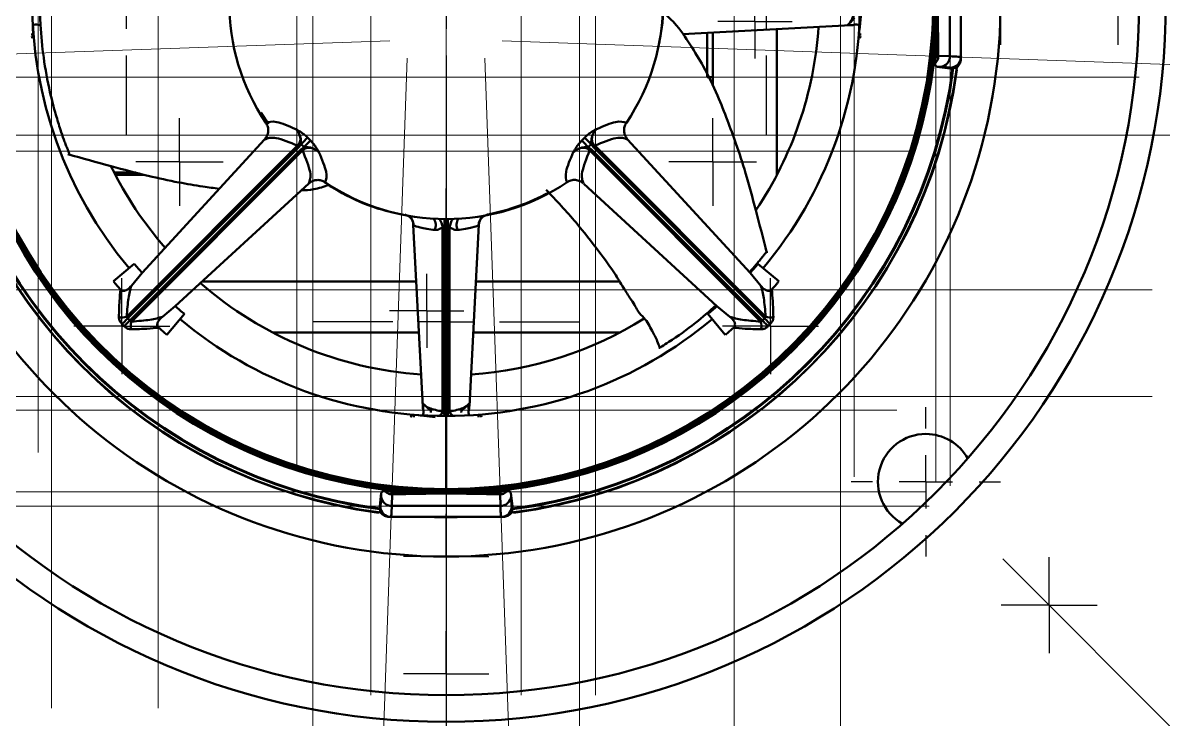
# Model space of a CAD drawing. Header units: millimetres. Extents: x 0 to 420, y 0 to 297.
# Drawn here: x 349.04 to 362.41, y 201.59 to 209.76 of the extents above; entities that cross this region are included whole.
import ezdxf

# ---------------------------------------------------------------- set-up
doc = ezdxf.new("R2010")
doc.units = ezdxf.units.MM
doc.linetypes.add('CENTERX2', pattern=[20.32, 12.7, -2.54, 2.54, -2.54])
doc.layers.add('9中心线层', color=1, linetype='Continuous')

# ---------------------------------------------------------------- blocks, each defined once
blk = doc.blocks.new('SW_CENTERMARKSYMBOL_129')
at = {"layer": '9中心线层', "color": 0}
for p, q in [((0, 0), (0, -0.3125)), ((0, -0.625), (0, -15.3125))]:
    blk.add_line(p, q, dxfattribs=at)
blk = doc.blocks.new('SW_CENTERMARKSYMBOL_134')
at = {"layer": '9中心线层', "color": 0}
for p, q in [((0, 0.3125), (0, 0.5625)), ((0, 0), (0, 0.3125)), ((-0.3125, 0), (-0.5625, 0)), ((0, 0), (-0.3125, 0)), ((0, 0), (0, -0.3125)), ((0, 0), (0.3125, 0)), ((0.3125, 0), (0.5625, 0)), ((0, -0.3125), (0, -0.5625))]:
    blk.add_line(p, q, dxfattribs=at)
blk = doc.blocks.new('SW_CENTERMARKSYMBOL_135')
at = {"layer": '9中心线层', "color": 0}
for p, q in [((0, 0.3125), (0, 0.5625)), ((0, 0), (0, 0.3125)), ((-0.3125, 0), (-0.5625, 0)), ((0, 0), (-0.3125, 0)), ((0, 0), (0, -0.3125)), ((0, 0), (0.3125, 0)), ((0.3125, 0), (0.5625, 0)), ((0, -0.3125), (0, -0.5625))]:
    blk.add_line(p, q, dxfattribs=at)
blk = doc.blocks.new('SW_CENTERMARKSYMBOL_139')
at = {"layer": '9中心线层', "color": 0}
for p, q in [((0, 0.3125), (0, 0.5625)), ((0, 0), (0, 0.3125)), ((-0.3125, 0), (-0.5625, 0)), ((0, 0), (-0.3125, 0)), ((0, 0), (0, -0.3125)), ((0, 0), (0.3125, 0)), ((0.3125, 0), (0.5625, 0)), ((0, -0.3125), (0, -0.5625))]:
    blk.add_line(p, q, dxfattribs=at)
blk = doc.blocks.new('SW_CENTERMARKSYMBOL_140')
at = {"layer": '9中心线层', "color": 0}
for p, q in [((0, 0.625), (0, 0.875)), ((0, 0), (0, 0.3125)), ((-0.625, 0), (-0.875, 0)), ((0, 0), (-0.3125, 0)), ((0, 0), (0, -0.3125)), ((0, 0), (0.3125, 0)), ((0.625, 0), (0.875, 0)), ((0, -0.625), (0, -0.875))]:
    blk.add_line(p, q, dxfattribs=at)
blk = doc.blocks.new('SW_CENTERMARKSYMBOL_143')
at = {"layer": '9中心线层', "color": 0}
for p, q in [((0, 0.625), (0, 1.5625)), ((0, 0), (0, 0.3125)), ((-0.625, 0), (-1.5625, 0)), ((0, 0), (-0.3125, 0)), ((0, 0), (0, -0.3125)), ((0, 0), (0.3125, 0)), ((0.625, 0), (1.5625, 0)), ((0, -0.625), (0, -1.5625))]:
    blk.add_line(p, q, dxfattribs=at)
blk = doc.blocks.new('SW_CENTERMARKSYMBOL_144')
at = {"layer": '9中心线层', "color": 0}
for p, q in [((0, 0.312), (0, 0.435)), ((0, 0), (0, 0.312)), ((-0.312, 0), (-0.435, 0)), ((0, 0), (-0.312, 0)), ((0, 0), (0, -0.312)), ((0, 0), (0.312, 0)), ((0.312, 0), (0.435, 0)), ((0, -0.312), (0, -0.435))]:
    blk.add_line(p, q, dxfattribs=at)
blk = doc.blocks.new('SW_CENTERMARKSYMBOL_145')
at = {"layer": '9中心线层', "color": 0}
for p, q in [((0, 0.3125), (0, 0.5)), ((0, 0), (0, 0.3125)), ((-0.3125, 0), (-0.5, 0)), ((0, 0), (-0.3125, 0)), ((0, 0), (0, -0.3125)), ((0, 0), (0.3125, 0)), ((0.3125, 0), (0.5, 0)), ((0, -0.3125), (0, -0.5))]:
    blk.add_line(p, q, dxfattribs=at)
blk = doc.blocks.new('SW_CENTERMARKSYMBOL_146')
at = {"layer": '9中心线层', "color": 0}
for p, q in [((0, 0.3125), (0, 0.5)), ((0, 0), (0, 0.3125)), ((-0.3125, 0), (-0.5, 0)), ((0, 0), (-0.3125, 0)), ((0, 0), (0, -0.3125)), ((0, 0), (0.3125, 0)), ((0.3125, 0), (0.5, 0)), ((0, -0.3125), (0, -0.5))]:
    blk.add_line(p, q, dxfattribs=at)
blk = doc.blocks.new('SW_CENTERMARKSYMBOL_147')
at = {"layer": '9中心线层', "color": 0}
for p, q in [((0, 0.3125), (0, 0.5625)), ((0, 0), (0, 0.3125)), ((-0.3125, 0), (-0.5625, 0)), ((0, 0), (-0.3125, 0)), ((0, 0), (0, -0.3125)), ((0, 0), (0.3125, 0)), ((0.3125, 0), (0.5625, 0)), ((0, -0.3125), (0, -0.5625))]:
    blk.add_line(p, q, dxfattribs=at)
blk = doc.blocks.new('SW_CENTERMARKSYMBOL_155')
at = {"layer": '9中心线层', "color": 0}
for p, q in [((0, 0.625), (0, 1.5625)), ((0, 0), (0, 0.3125)), ((-0.625, 0), (-1.5625, 0)), ((0, 0), (-0.3125, 0)), ((0, 0), (0, -0.3125)), ((0, 0), (0.3125, 0)), ((0.625, 0), (1.5625, 0)), ((0, -0.625), (0, -1.5625))]:
    blk.add_line(p, q, dxfattribs=at)
blk = doc.blocks.new('SW_CENTERMARKSYMBOL_156')
at = {"layer": '9中心线层', "color": 0}
for p, q in [((0, 0.312), (0, 0.435)), ((0, 0), (0, 0.312)), ((-0.313, 0), (-0.435, 0)), ((0, 0), (-0.313, 0)), ((0, 0), (0, -0.313)), ((0, 0), (0.312, 0)), ((0.312, 0), (0.435, 0)), ((0, -0.313), (0, -0.435))]:
    blk.add_line(p, q, dxfattribs=at)
blk = doc.blocks.new('SW_CENTERMARKSYMBOL_157')
at = {"layer": '9中心线层', "color": 0}
for p, q in [((0, 0.3125), (0, 0.5)), ((0, 0), (0, 0.3125)), ((-0.3125, 0), (-0.5, 0)), ((0, 0), (-0.3125, 0)), ((0, 0), (0, -0.3125)), ((0, 0), (0.3125, 0)), ((0.3125, 0), (0.5, 0)), ((0, -0.3125), (0, -0.5))]:
    blk.add_line(p, q, dxfattribs=at)
blk = doc.blocks.new('SW_CENTERMARKSYMBOL_158')
at = {"layer": '9中心线层', "color": 0}
for p, q in [((0, 0.3125), (0, 0.5)), ((0, 0), (0, 0.3125)), ((-0.3125, 0), (-0.5, 0)), ((0, 0), (-0.3125, 0)), ((0, 0), (0, -0.3125)), ((0, 0), (0.3125, 0)), ((0.3125, 0), (0.5, 0)), ((0, -0.3125), (0, -0.5))]:
    blk.add_line(p, q, dxfattribs=at)
blk = doc.blocks.new('SW_CENTERMARKSYMBOL_159')
at = {"layer": '9中心线层', "color": 0}
for p, q in [((0, 0.625), (0, 1.5625)), ((0, 0), (0, 0.3125)), ((-0.625, 0), (-1.5625, 0)), ((0, 0), (-0.3125, 0)), ((0, 0), (0, -0.3125)), ((0, 0), (0.3125, 0)), ((0.625, 0), (1.5625, 0)), ((0, -0.625), (0, -1.5625))]:
    blk.add_line(p, q, dxfattribs=at)
blk = doc.blocks.new('SW_CENTERMARKSYMBOL_168')
at = {"layer": '9中心线层', "color": 0}
for p, q in [((0, 0.3125), (0, 0.5125)), ((0, 0), (0, 0.3125)), ((-0.3125, 0), (-0.5125, 0)), ((0, 0), (-0.3125, 0)), ((0, 0), (0, -0.3125)), ((0, 0), (0.3125, 0)), ((0.3125, 0), (0.5125, 0)), ((0, -0.3125), (0, -0.5125))]:
    blk.add_line(p, q, dxfattribs=at)
blk = doc.blocks.new('SW_CENTERMARKSYMBOL_181')
at = {"layer": '9中心线层', "color": 0}
for p, q in [((0, 0.3125), (0, 0.5125)), ((0, 0), (0, 0.3125)), ((-0.3125, 0), (-0.5125, 0)), ((0, 0), (-0.3125, 0)), ((0, 0), (0, -0.3125)), ((0, 0), (0.3125, 0)), ((0.3125, 0), (0.5125, 0)), ((0, -0.3125), (0, -0.5125))]:
    blk.add_line(p, q, dxfattribs=at)

msp = doc.modelspace()

# ---------------------------------------------------------------- linework, layer by layer
at = {"color": 7, "linetype": 'Continuous', "lineweight": 50}
for p, q in [((359.905, 210.636), (359.905, 209.364)), ((360.034, 209.355), (360.034, 210.645)), ((359.77, 209.528), (359.762, 210)), ((358.866, 209.873), (358.844, 209.671)), ((349.159, 209.622), (349.135, 209.62)), ((349.155, 209.686), (349.156, 209.671)), ((349.16, 209.622), (349.159, 209.622)), ((356.77, 209.624), (358.744, 209.728)), ((357.062, 209.119), (357.062, 209.639)), ((357.125, 209.642), (357.125, 209.119)), ((357.875, 209.682), (357.875, 207.969)), ((358.7, 209.727), (358.707, 209.73)), ((358.755, 209.729), (358.7, 209.727)), ((358.728, 209.73), (358.707, 209.73)), ((358.732, 209.729), (358.707, 209.73)), ((358.841, 209.622), (358.84, 209.622)), ((358.865, 209.62), (358.841, 209.622)), ((358.844, 209.671), (358.845, 209.686)), ((359.742, 209.528), (359.72, 209.311)), ((359.742, 209.528), (359.742, 209.368)), ((359.742, 209.528), (359.77, 209.528)), ((359.77, 209.368), (359.77, 209.528)), ((359.77, 209.368), (359.742, 209.368)), ((359.905, 209.364), (359.77, 209.368)), ((360.034, 209.331), (360.034, 209.355)), ((359.752, 209.24), (359.719, 209.27)), ((359.909, 209.222), (359.752, 209.24)), ((359.793, 209.239), (359.752, 209.24)), ((359.909, 209.23), (359.909, 209.222)), ((359.909, 209.222), (359.938, 209.222)), ((359.946, 209.223), (359.938, 209.222)), ((359.986, 209.233), (359.946, 209.223)), ((359.986, 209.233), (359.989, 209.235)), ((357.125, 209.119), (357.062, 209.119)), ((357.125, 209.119), (357.125, 209.017)), ((351.828, 208.704), (351.916, 208.57)), ((351.888, 208.583), (351.888, 208.583)), ((356.112, 208.583), (356.112, 208.583)), ((351.905, 208.442), (351.898, 208.428)), ((356.096, 208.44), (356.095, 208.442)), ((350.255, 206.314), (352.258, 208.317)), ((350.268, 206.293), (352.274, 208.3)), ((351.87, 208.387), (350.435, 206.825)), ((351.873, 208.389), (351.88, 208.386)), ((352.274, 208.3), (352.299, 208.334)), ((352.334, 208.299), (352.299, 208.334)), ((352.3, 208.274), (352.334, 208.299)), ((352.377, 208.41), (352.41, 208.377)), ((355.59, 208.377), (355.623, 208.41)), ((355.701, 208.334), (355.666, 208.299)), ((355.7, 208.274), (355.666, 208.299)), ((355.726, 208.3), (355.701, 208.334)), ((355.726, 208.3), (357.732, 206.293)), ((355.742, 208.317), (357.745, 206.314)), ((357.564, 206.825), (356.127, 208.39)), ((352.3, 208.274), (350.293, 206.268)), ((352.317, 208.258), (350.314, 206.255)), ((357.686, 206.255), (355.683, 208.258)), ((357.707, 206.268), (355.7, 208.274)), ((350.364, 208), (350.109, 208)), ((350.46, 207.975), (350.122, 207.975)), ((350.125, 207.975), (350.125, 208)), ((352.44, 207.904), (352.442, 207.905)), ((352.583, 207.888), (352.583, 207.888)), ((355.417, 207.888), (355.417, 207.888)), ((355.558, 207.905), (355.572, 207.898)), ((350.825, 206.436), (352.39, 207.873)), ((355.613, 207.87), (357.175, 206.435)), ((353.615, 207.393), (353.62, 207.383)), ((353.615, 207.39), (353.728, 205.256)), ((353.959, 207.36), (353.959, 205.199)), ((353.98, 205.175), (353.979, 207.372)), ((354.021, 207.372), (353.979, 207.372)), ((354.021, 207.372), (354.02, 205.175)), ((354.041, 207.36), (354.041, 205.199)), ((354.273, 205.263), (354.385, 207.393)), ((354.385, 207.393), (354.38, 207.383)), ((350.344, 206.932), (350.099, 206.727)), ((350.436, 206.825), (350.31, 206.674)), ((357.69, 206.674), (357.564, 206.825)), ((357.656, 206.932), (357.901, 206.727)), ((351.14, 206.725), (353.65, 206.725)), ((354.35, 206.725), (356.034, 206.725)), ((350.674, 206.31), (350.825, 206.436)), ((357.175, 206.436), (357.326, 206.31)), ((350.268, 206.293), (350.293, 206.268)), ((350.932, 206.344), (350.727, 206.099)), ((357.068, 206.344), (357.273, 206.099)), ((357.707, 206.268), (357.732, 206.293)), ((353.682, 206.125), (351.969, 206.125)), ((356.031, 206.125), (354.318, 206.125)), ((353.727, 205.3), (353.729, 205.245)), ((353.73, 205.293), (353.727, 205.3)), ((353.729, 205.268), (353.73, 205.293)), ((353.73, 205.272), (353.73, 205.293)), ((354.268, 205.29), (354.264, 205.231)), ((354.268, 205.29), (354.27, 205.293)), ((354.27, 205.293), (354.268, 205.29)), ((354.27, 205.293), (354.273, 205.3)), ((354.27, 205.293), (354.271, 205.231)), ((354.27, 205.293), (354.271, 205.245)), ((354.273, 205.3), (354.271, 205.245)), ((353.62, 205.135), (353.622, 205.159)), ((353.873, 205.134), (353.671, 205.156)), ((353.98, 205.175), (354, 205.175)), ((354, 205.175), (354.02, 205.175)), ((354, 205.175), (354, 205.148)), ((354.378, 205.159), (354.38, 205.135)), ((353.24, 204.248), (353.27, 204.281)), ((353.528, 204.258), (353.311, 204.28)), ((354.689, 204.28), (354.472, 204.258)), ((354.73, 204.281), (354.76, 204.248)), ((353.24, 204.248), (353.222, 204.09)), ((353.24, 204.248), (353.239, 204.207)), ((353.364, 204.095), (353.368, 204.23)), ((353.528, 204.258), (353.368, 204.258)), ((353.368, 204.23), (353.368, 204.258)), ((353.368, 204.23), (353.528, 204.23)), ((353.528, 204.258), (353.528, 204.23)), ((353.528, 204.23), (354, 204.238)), ((354, 204.238), (354.472, 204.23)), ((354.632, 204.258), (354.472, 204.258)), ((354.472, 204.23), (354.472, 204.258)), ((354.472, 204.23), (354.632, 204.23)), ((354.632, 204.23), (354.632, 204.258)), ((354.632, 204.23), (354.636, 204.095)), ((354.778, 204.09), (354.76, 204.248)), ((354.761, 204.207), (354.76, 204.248)), ((353.222, 204.062), (353.222, 204.09)), ((353.23, 204.09), (353.222, 204.09)), ((353.222, 204.062), (353.223, 204.054)), ((353.233, 204.014), (353.223, 204.054)), ((353.233, 204.014), (353.235, 204.011)), ((354.636, 204.095), (353.364, 204.095)), ((354.765, 204.011), (354.767, 204.014)), ((354.777, 204.054), (354.767, 204.014)), ((354.778, 204.09), (354.77, 204.09)), ((354.777, 204.054), (354.778, 204.062)), ((354.778, 204.09), (354.778, 204.062)), ((353.331, 203.966), (353.355, 203.966)), ((353.355, 203.966), (354.645, 203.966)), ((354.645, 203.966), (354.669, 203.966))]:
    msp.add_line(p, q, dxfattribs=at)
at = {"color": 7, "linetype": 'Continuous', "lineweight": 50, "flags": 128}
for points in [[(353.612, 207.417), (353.613, 207.413), (353.615, 207.393)], [(354.388, 207.417), (354.387, 207.413), (354.385, 207.393)], [(350.268, 206.293), (350.259, 206.284), (350.25, 206.275), (350.241, 206.266), (350.232, 206.257), (350.224, 206.249), (350.216, 206.241), (350.208, 206.233), (350.201, 206.226)], [(357.732, 206.293), (357.741, 206.284), (357.75, 206.275), (357.759, 206.266), (357.768, 206.257), (357.776, 206.249), (357.784, 206.241), (357.792, 206.233), (357.799, 206.226)], [(350.293, 206.268), (350.284, 206.259), (350.275, 206.25), (350.266, 206.241), (350.257, 206.232), (350.249, 206.224), (350.241, 206.216), (350.233, 206.208), (350.226, 206.201)], [(357.707, 206.268), (357.716, 206.259), (357.725, 206.25), (357.734, 206.241), (357.743, 206.232), (357.751, 206.224), (357.759, 206.216), (357.767, 206.208), (357.774, 206.201)]]:
    msp.add_lwpolyline(points, dxfattribs=at)
at = {"color": 7, "linetype": 'Continuous', "lineweight": 50}
for radius in [15, 8.437, 8.125]:
    msp.add_circle((354, 210), radius, dxfattribs=at)
for centre, radius, start, end in [((354, 210), 6.5, 109.5572, 70.4428), ((354, 210), 5.71, 97.6376, 270), ((354, 210), 5.71, 270, 82.3624), ((354, 210), 5.731, 102.9957, 77.0043), ((354, 210), 5.752, 110.5429, 69.4571), ((354, 210), 4.852, 140, 219.9972), ((354, 210), 2.544, 146.1436, 213.8564), ((354, 210), 2.544, 326.1436, 33.8564), ((354, 210), 4.852, 320, 0), ((354, 210), 5.762, 355.2972, 0), ((349.122, 209.619), 0.0375, 290.8257, 4.4753), ((354, 210), 4.855, 183.8827, 184.458), ((354, 210), 4.855, 183.8827, 184.4609), ((354, 210), 4.375, 326.1661, 356.1339), ((354, 210), 4.855, 355.5391, 356.1173), ((358.878, 209.619), 0.0375, 175.5284, 249.1408), ((354, 210), 4.855, 356.0276, 356.1173), ((359.785, 209.359), 0.12, 273.8201, 2.4413), ((359.909, 209.355), 0.125, 269.9956, 359.9956), ((354, 210), 6.034, 187.3006, 262.6994), ((354, 210), 5.996, 187.4446, 262.5554), ((354, 210), 5.988, 187.4625, 262.5375), ((354, 210), 5.762, 186.8669, 263.1331), ((354, 210), 5.762, 276.8669, 353.1331), ((354, 210), 6.034, 277.3006, 352.6994), ((354, 210), 5.996, 277.4446, 352.5554), ((354, 210), 5.988, 277.4625, 352.5375), ((354, 210), 6.038, 187.5575, 262.4381), ((354, 210), 6.038, 277.5576, 352.4339), ((352.539, 208.567), 0.376, 221.7365, 225.2398), ((413.258, 146.092), 87.121, 134.33183, 134.40338), ((290.092, 269.258), 87.121, 315.59662, 315.66817), ((417.908, 269.258), 87.121, 224.33183, 224.40338), ((294.742, 146.092), 87.121, 45.59662, 45.66817), ((355.461, 208.567), 0.376, 314.7602, 318.2635), ((352.567, 208.539), 0.376, 224.7602, 228.2635), ((355.433, 208.539), 0.376, 311.7365, 315.2398), ((354, 210), 4.375, 206.2093, 221.1597), ((354, 210), 2.544, 236.1436, 303.8564), ((354, 210), 2.55, 238.7974, 249.2664), ((354, 210), 2.537, 280.9301, 298.2588), ((354, 210), 2.539, 280.9963, 298.2299), ((353.494, 207.386), 0.125, 358.7803, 60.8766), ((354.506, 207.386), 0.125, 119.1295, 181.2136), ((353.729, 207.385), 0.149, 337.5952, 30.2091), ((353.73, 207.327), 0.232, 8.1348, 34.3147), ((308.996, 207.57), 44.984, 359.7476, 359.8553), ((399.004, 207.57), 44.984, 180.1447, 180.2524), ((354.27, 207.327), 0.232, 145.6853, 171.8652), ((354.271, 207.385), 0.149, 149.7909, 202.4048), ((354, 210), 4.773, 220, 221.6921), ((354, 210), 4.773, 318.3079, 320), ((354, 210), 5.092, 220, 221.4414), ((354, 210), 4.375, 228.8435, 266.1663), ((354, 210), 5.092, 318.5586, 320), ((354, 210), 4.773, 228.3079, 230), ((354, 210), 4.773, 310, 311.6921), ((350.205, 206.415), 0.113, 248.8855, 296.5617), ((354, 210), 4.852, 230, 270.0047), ((354, 210), 4.852, 270.0047, 309.9985), ((354, 210), 4.375, 273.8675, 302.0381), ((357.795, 206.415), 0.113, 243.4383, 291.1145), ((354, 210), 5.355, 224.8122, 225.1878), ((350.415, 206.205), 0.113, 153.4383, 201.1145), ((354, 210), 5.092, 228.5586, 230), ((354, 210), 5.092, 310, 311.4414), ((357.585, 206.205), 0.113, 338.8855, 26.5617), ((353.619, 205.122), 0.0375, 85.5284, 159.1408), ((353.852, 205.245), 0.117, 304.5627, 337.011), ((345.258, 205.236), 8.722, 359.4166, 359.5986), ((362.742, 205.236), 8.722, 180.4014, 180.5834), ((354.149, 205.245), 0.118, 203.1687, 235.2576), ((354.381, 205.122), 0.0375, 20.8257, 94.4753), ((359.625, 204.375), 0.563, 90, 240.6753), ((359.625, 204.375), 0.562, 29.3247, 90), ((353.359, 204.215), 0.12, 183.8201, 272.4413), ((354, 210), 5.762, 265.2972, 270), ((354, 210), 5.762, 270, 274.7028), ((354.641, 204.215), 0.12, 267.5587, 356.1799), ((353.355, 204.09), 0.125, 179.9956, 269.9956), ((354.645, 204.09), 0.125, 270.0044, 0.0044), ((354, 210), 6.038, 268.347, 270.0019), ((354, 210), 6.038, 270.0019, 271.6536)]:
    msp.add_arc(centre, radius, start, end, dxfattribs=at)
msp.add_ellipse((353.956, 209.994), major_axis=(2.51, 0.315), ratio=0.999844, start_param=4.241519, end_param=4.404316, dxfattribs=at)
for points, knots in [([(356.548, 209.891), (356.548, 209.892), (356.548, 209.896), (356.548, 209.899), (356.548, 209.902), (356.548, 209.904), (356.548, 209.904), (356.548, 209.897), (356.546, 209.871), (356.538, 209.77), (356.524, 209.649), (356.502, 209.553), (356.496, 209.527)], [0, 0, 0, 0, 0.008382, 0.016829, 0.026469, 0.031578, 0.03674, 0.049494, 0.108881, 0.347451, 0.826361, 1, 1, 1, 1]), ([(358.71, 209.732), (358.727, 209.749), (358.761, 209.783), (358.788, 209.901), (358.801, 209.959)], [0, 0, 0, 0, 0.5006297, 1, 1, 1, 1]), ([(349.239, 209.864), (349.239, 209.864), (349.239, 209.864), (349.239, 209.864), (349.239, 209.863), (349.239, 209.863), (349.239, 209.863), (349.24, 209.86), (349.24, 209.849), (349.241, 209.806), (349.249, 209.635), (349.278, 209.34), (349.342, 208.987), (349.415, 208.707), (349.472, 208.522), (349.511, 208.408), (349.537, 208.336), (349.555, 208.291), (349.568, 208.258), (349.576, 208.237), (349.581, 208.225), (349.583, 208.22), (349.584, 208.218)], [0, 0, 0, 0, 0.000056, 0.000113, 0.000164, 0.00025, 0.000475, 0.001373, 0.004931, 0.019123, 0.075959, 0.303221, 0.546077, 0.709281, 0.816774, 0.886337, 0.921118, 0.953464, 0.974223, 0.987302, 0.995745, 1, 1, 1, 1]), ([(357.761, 207.058), (357.717, 207.226), (357.635, 207.544), (357.521, 207.971), (357.408, 208.321), (357.293, 208.624), (357.177, 208.928), (357.031, 209.226), (356.858, 209.508), (356.711, 209.728), (356.589, 209.84), (356.544, 209.881)], [0, 0, 0, 0, 0.1566653, 0.2956812, 0.4095513, 0.5000119, 0.6012179, 0.7269453, 0.8249439, 0.9352426, 1, 1, 1, 1]), ([(358.789, 209.816), (358.773, 209.797), (358.739, 209.76), (358.72, 209.741), (358.71, 209.732)], [0, 0, 0, 0, 0.499834, 1, 1, 1, 1]), ([(349.156, 209.676), (349.154, 209.689), (349.152, 209.709), (349.157, 209.729), (349.184, 209.741), (349.212, 209.735), (349.237, 209.729)], [0, 0, 0, 0, 0.204327, 0.308799, 0.422889, 1, 1, 1, 1]), ([(358.772, 209.73), (358.771, 209.729), (358.766, 209.728), (358.756, 209.728), (358.736, 209.728), (358.72, 209.73), (358.71, 209.732)], [0, 0, 0, 0, 0.051741, 0.217902, 0.519196, 1, 1, 1, 1]), ([(358.76, 209.729), (358.785, 209.734), (358.815, 209.74), (358.844, 209.728), (358.849, 209.709), (358.846, 209.689), (358.844, 209.676)], [0, 0, 0, 0, 0.56887, 0.684912, 0.791528, 1, 1, 1, 1]), ([(359.719, 209.27), (359.727, 209.276), (359.742, 209.289), (359.758, 209.314), (359.768, 209.341), (359.77, 209.359), (359.77, 209.368)], [0, 0, 0, 0, 0.2675356, 0.5225319, 0.7662176, 1, 1, 1, 1]), ([(359.742, 209.368), (359.741, 209.358), (359.739, 209.337), (359.727, 209.32), (359.72, 209.311)], [0, 0, 0, 0, 0.494564, 1, 1, 1, 1]), ([(359.719, 209.27), (359.718, 209.271), (359.718, 209.272), (359.718, 209.277), (359.718, 209.286), (359.719, 209.298), (359.72, 209.307), (359.72, 209.311)], [0, 0, 0, 0, 0.121745, 0.249718, 0.500023, 0.731471, 1, 1, 1, 1]), ([(359.909, 209.23), (359.904, 209.231), (359.894, 209.235), (359.827, 209.237), (359.793, 209.239)], [0, 0, 0, 0, 0.500004, 1, 1, 1, 1]), ([(351.888, 208.583), (351.896, 208.568), (351.913, 208.537), (351.917, 208.484), (351.904, 208.431), (351.883, 208.403), (351.873, 208.389)], [0, 0, 0, 0, 0.243288, 0.49983, 0.749774, 1, 1, 1, 1]), ([(351.888, 208.583), (351.921, 208.594), (351.989, 208.617), (352.156, 208.545), (352.239, 208.509)], [0, 0, 0, 0, 0.501582, 1, 1, 1, 1]), ([(355.761, 208.509), (355.845, 208.545), (356.012, 208.617), (356.079, 208.594), (356.112, 208.583)], [0, 0, 0, 0, 0.499572, 1, 1, 1, 1]), ([(356.112, 208.583), (356.104, 208.568), (356.087, 208.537), (356.084, 208.487), (356.094, 208.434), (356.115, 208.406), (356.127, 208.389)], [0, 0, 0, 0, 0.2439166, 0.4999349, 0.7075892, 1, 1, 1, 1]), ([(352.258, 208.317), (352.166, 208.355), (351.981, 208.431), (351.909, 208.403), (351.873, 208.389)], [0, 0, 0, 0, 0.499836, 1, 1, 1, 1]), ([(352.239, 208.509), (352.26, 208.497), (352.292, 208.48), (352.341, 208.444), (352.365, 208.421), (352.377, 208.41)], [0, 0, 0, 0, 0.501722, 0.757874, 1, 1, 1, 1]), ([(352.299, 208.334), (352.299, 208.354), (352.299, 208.396), (352.28, 208.458), (352.253, 208.492), (352.239, 208.509)], [0, 0, 0, 0, 0.322483, 0.6511268, 1, 1, 1, 1]), ([(352.239, 208.509), (352.251, 208.495), (352.274, 208.466), (352.29, 208.422), (352.292, 208.386), (352.288, 208.36), (352.276, 208.336), (352.264, 208.323), (352.258, 208.317)], [0, 0, 0, 0, 0.2588181, 0.5116153, 0.6354289, 0.7567422, 0.877702, 1, 1, 1, 1]), ([(355.623, 208.41), (355.635, 208.421), (355.659, 208.444), (355.708, 208.48), (355.74, 208.497), (355.761, 208.509)], [0, 0, 0, 0, 0.242221, 0.498524, 1, 1, 1, 1]), ([(355.761, 208.509), (355.747, 208.492), (355.72, 208.458), (355.701, 208.396), (355.701, 208.354), (355.701, 208.334)], [0, 0, 0, 0, 0.348909, 0.677272, 1, 1, 1, 1]), ([(355.742, 208.317), (355.736, 208.323), (355.724, 208.336), (355.712, 208.36), (355.708, 208.386), (355.71, 208.422), (355.726, 208.466), (355.749, 208.495), (355.761, 208.509)], [0, 0, 0, 0, 0.122298, 0.243258, 0.364571, 0.488385, 0.741182, 1, 1, 1, 1]), ([(356.127, 208.389), (356.091, 208.403), (356.019, 208.432), (355.834, 208.355), (355.742, 208.317)], [0, 0, 0, 0, 0.4995871, 1, 1, 1, 1]), ([(352.317, 208.258), (352.323, 208.264), (352.336, 208.276), (352.36, 208.288), (352.386, 208.292), (352.422, 208.29), (352.466, 208.274), (352.495, 208.251), (352.509, 208.239)], [0, 0, 0, 0, 0.122298, 0.243258, 0.364571, 0.488385, 0.741182, 1, 1, 1, 1]), ([(352.509, 208.239), (352.492, 208.253), (352.458, 208.28), (352.396, 208.299), (352.354, 208.299), (352.334, 208.299)], [0, 0, 0, 0, 0.348909, 0.677272, 1, 1, 1, 1]), ([(352.41, 208.377), (352.421, 208.365), (352.444, 208.341), (352.48, 208.292), (352.497, 208.26), (352.509, 208.239)], [0, 0, 0, 0, 0.242221, 0.498524, 1, 1, 1, 1]), ([(355.491, 208.239), (355.503, 208.26), (355.52, 208.292), (355.556, 208.341), (355.579, 208.365), (355.59, 208.377)], [0, 0, 0, 0, 0.501722, 0.757874, 1, 1, 1, 1]), ([(355.666, 208.299), (355.646, 208.299), (355.604, 208.299), (355.542, 208.28), (355.508, 208.253), (355.491, 208.239)], [0, 0, 0, 0, 0.322483, 0.6511268, 1, 1, 1, 1]), ([(355.491, 208.239), (355.505, 208.251), (355.534, 208.274), (355.578, 208.29), (355.614, 208.292), (355.64, 208.288), (355.664, 208.276), (355.677, 208.264), (355.683, 208.258)], [0, 0, 0, 0, 0.2588181, 0.5116153, 0.6354289, 0.7567422, 0.877702, 1, 1, 1, 1]), ([(349.566, 208.216), (349.735, 208.169), (350.053, 208.081), (350.482, 207.965), (350.841, 207.888), (351.122, 207.841), (351.277, 207.819), (351.341, 207.81)], [0, 0, 0, 0, 0.281056, 0.527248, 0.728906, 0.889109, 1, 1, 1, 1]), ([(352.389, 207.873), (352.403, 207.909), (352.432, 207.981), (352.355, 208.166), (352.317, 208.258)], [0, 0, 0, 0, 0.499587, 1, 1, 1, 1]), ([(352.509, 208.239), (352.545, 208.155), (352.617, 207.988), (352.594, 207.921), (352.583, 207.888)], [0, 0, 0, 0, 0.4995717, 1, 1, 1, 1]), ([(355.417, 207.888), (355.406, 207.921), (355.383, 207.989), (355.455, 208.156), (355.491, 208.239)], [0, 0, 0, 0, 0.501582, 1, 1, 1, 1]), ([(355.683, 208.258), (355.645, 208.166), (355.569, 207.981), (355.597, 207.909), (355.611, 207.873)], [0, 0, 0, 0, 0.4998359, 1, 1, 1, 1]), ([(352.583, 207.888), (352.568, 207.896), (352.537, 207.913), (352.487, 207.916), (352.434, 207.906), (352.406, 207.885), (352.389, 207.873)], [0, 0, 0, 0, 0.243917, 0.499935, 0.707589, 1, 1, 1, 1]), ([(352.58, 207.884), (352.582, 207.883), (352.592, 207.876), (352.606, 207.866), (352.621, 207.856), (352.631, 207.849), (352.636, 207.846), (352.64, 207.843), (352.643, 207.841), (352.642, 207.841), (352.64, 207.842), (352.638, 207.844), (352.634, 207.846), (352.632, 207.847), (352.631, 207.848)], [0, 0, 0, 0, 0.050906, 0.348701, 0.540238, 0.666786, 0.75176, 0.811389, 0.871331, 0.888138, 0.910138, 0.959331, 0.985084, 1, 1, 1, 1]), ([(355.417, 207.888), (355.432, 207.896), (355.463, 207.913), (355.516, 207.917), (355.569, 207.904), (355.597, 207.883), (355.611, 207.873)], [0, 0, 0, 0, 0.243288, 0.49983, 0.749774, 1, 1, 1, 1]), ([(352.3, 207.79), (352.35, 207.794), (352.462, 207.802), (352.567, 207.836), (352.624, 207.856)], [0, 0, 0, 0, 0.445077, 1, 1, 1, 1]), ([(352.631, 207.848), (352.636, 207.845), (352.645, 207.839), (352.661, 207.83), (352.672, 207.823), (352.679, 207.819)], [0, 0, 0, 0, 0.293699, 0.586635, 1, 1, 1, 1]), ([(355.172, 207.8), (355.291, 207.674), (355.508, 207.442), (355.774, 207.101), (355.967, 206.84), (356.082, 206.644), (356.16, 206.521), (356.219, 206.44), (356.252, 206.359), (356.344, 206.284), (356.407, 206.157), (356.47, 206.042), (356.496, 205.975), (356.505, 205.95)], [0, 0, 0, 0, 0.227461, 0.414978, 0.563073, 0.650199, 0.713175, 0.754218, 0.781299, 0.826434, 0.904219, 0.96434, 1, 1, 1, 1]), ([(353.515, 207.508), (353.525, 207.505), (353.546, 207.5), (353.575, 207.48), (353.6, 207.452), (353.608, 207.428), (353.612, 207.416)], [0, 0, 0, 0, 0.221072, 0.467188, 0.730594, 1, 1, 1, 1]), ([(354.388, 207.416), (354.392, 207.428), (354.4, 207.452), (354.425, 207.48), (354.454, 207.5), (354.475, 207.505), (354.485, 207.508)], [0, 0, 0, 0, 0.2694064, 0.5328115, 0.7789285, 1, 1, 1, 1]), ([(353.62, 207.383), (353.638, 207.375), (353.674, 207.357), (353.803, 207.338), (353.867, 207.328)], [0, 0, 0, 0, 0.501043, 1, 1, 1, 1]), ([(353.867, 207.328), (353.874, 207.328), (353.887, 207.328), (353.918, 207.337), (353.943, 207.351), (353.959, 207.36)], [0, 0, 0, 0, 0.253917, 0.503649, 1, 1, 1, 1]), ([(353.979, 207.372), (353.978, 207.372), (353.977, 207.372), (353.973, 207.371), (353.967, 207.367), (353.962, 207.363), (353.959, 207.36)], [0, 0, 0, 0, 0.112427, 0.229013, 0.479076, 1, 1, 1, 1]), ([(354.041, 207.36), (354.038, 207.363), (354.033, 207.367), (354.027, 207.371), (354.023, 207.372), (354.022, 207.372), (354.021, 207.372)], [0, 0, 0, 0, 0.520373, 0.770808, 0.887465, 1, 1, 1, 1]), ([(354.133, 207.328), (354.126, 207.328), (354.113, 207.328), (354.082, 207.337), (354.057, 207.351), (354.041, 207.36)], [0, 0, 0, 0, 0.253814, 0.503674, 1, 1, 1, 1]), ([(354.38, 207.383), (354.362, 207.375), (354.326, 207.358), (354.197, 207.338), (354.133, 207.328)], [0, 0, 0, 0, 0.499097, 1, 1, 1, 1]), ([(357.557, 206.833), (357.557, 206.833), (357.584, 206.863), (357.623, 206.908), (357.672, 206.967), (357.703, 207.005), (357.725, 207.033), (357.739, 207.05), (357.747, 207.061), (357.753, 207.068), (357.756, 207.072), (357.76, 207.077), (357.76, 207.078), (357.76, 207.078), (357.76, 207.077), (357.759, 207.075), (357.758, 207.075)], [0, 0, 0, 0, 0.003776, 0.347519, 0.51939, 0.679224, 0.781805, 0.846435, 0.888154, 0.917075, 0.938052, 0.959128, 0.969078, 0.97859, 0.985068, 1, 1, 1, 1]), ([(350.164, 206.31), (350.166, 206.374), (350.169, 206.502), (350.178, 206.588), (350.183, 206.63)], [0, 0, 0, 0, 0.507469, 1, 1, 1, 1]), ([(350.31, 206.674), (350.294, 206.656), (350.274, 206.632), (350.24, 206.617), (350.224, 206.613), (350.211, 206.614), (350.2, 206.617), (350.191, 206.622), (350.186, 206.627), (350.183, 206.63)], [0, 0, 0, 0, 0.498067, 0.633743, 0.749143, 0.81659, 0.87964, 0.94006, 1, 1, 1, 1]), ([(350.31, 206.674), (350.298, 206.631), (350.273, 206.544), (350.261, 206.39), (350.255, 206.314)], [0, 0, 0, 0, 0.501439, 1, 1, 1, 1]), ([(357.745, 206.314), (357.739, 206.391), (357.727, 206.544), (357.702, 206.631), (357.69, 206.674)], [0, 0, 0, 0, 0.499998, 1, 1, 1, 1]), ([(357.817, 206.63), (357.814, 206.627), (357.809, 206.622), (357.8, 206.617), (357.789, 206.614), (357.776, 206.613), (357.76, 206.617), (357.726, 206.632), (357.706, 206.656), (357.69, 206.674)], [0, 0, 0, 0, 0.060999, 0.120415, 0.182636, 0.251526, 0.366772, 0.502344, 1, 1, 1, 1]), ([(357.817, 206.63), (357.822, 206.588), (357.831, 206.502), (357.834, 206.374), (357.836, 206.31)], [0, 0, 0, 0, 0.493479, 1, 1, 1, 1]), ([(356.505, 205.95), (356.505, 205.949), (356.503, 205.948), (356.501, 205.947), (356.5, 205.946), (356.499, 205.946), (356.499, 205.946), (356.498, 205.945), (356.498, 205.945), (356.498, 205.945), (356.498, 205.946), (356.499, 205.946), (356.499, 205.946), (356.502, 205.947), (356.511, 205.953), (356.548, 205.976), (356.692, 206.068), (356.909, 206.221), (357.085, 206.375), (357.165, 206.445)], [0, 0, 0, 0, 0.002964, 0.006957, 0.009286, 0.010651, 0.012023, 0.012281, 0.012394, 0.012509, 0.012612, 0.012784, 0.013236, 0.015045, 0.022208, 0.050784, 0.165221, 0.622802, 1, 1, 1, 1]), ([(350.201, 206.226), (350.194, 206.234), (350.181, 206.248), (350.17, 206.27), (350.165, 206.29), (350.164, 206.302), (350.164, 206.31)], [0, 0, 0, 0, 0.307916, 0.516585, 0.722007, 1, 1, 1, 1]), ([(350.255, 206.314), (350.255, 206.312), (350.254, 206.309), (350.253, 206.306), (350.254, 206.304), (350.255, 206.303), (350.256, 206.302), (350.259, 206.3), (350.264, 206.297), (350.267, 206.294), (350.268, 206.293)], [0, 0, 0, 0, 0.215405, 0.294386, 0.36172, 0.422433, 0.479847, 0.588044, 0.779358, 1, 1, 1, 1]), ([(350.314, 206.255), (350.391, 206.261), (350.544, 206.273), (350.631, 206.298), (350.674, 206.31)], [0, 0, 0, 0, 0.499998, 1, 1, 1, 1]), ([(350.63, 206.183), (350.627, 206.186), (350.622, 206.191), (350.617, 206.2), (350.614, 206.211), (350.613, 206.224), (350.617, 206.24), (350.632, 206.274), (350.656, 206.294), (350.674, 206.31)], [0, 0, 0, 0, 0.060999, 0.120415, 0.182636, 0.251526, 0.366772, 0.502344, 1, 1, 1, 1]), ([(357.326, 206.31), (357.369, 206.298), (357.456, 206.273), (357.61, 206.261), (357.686, 206.255)], [0, 0, 0, 0, 0.501439, 1, 1, 1, 1]), ([(357.326, 206.31), (357.344, 206.294), (357.368, 206.274), (357.383, 206.24), (357.387, 206.224), (357.386, 206.211), (357.383, 206.2), (357.378, 206.191), (357.373, 206.186), (357.37, 206.183)], [0, 0, 0, 0, 0.498067, 0.633743, 0.749143, 0.81659, 0.87964, 0.94006, 1, 1, 1, 1]), ([(357.732, 206.293), (357.733, 206.294), (357.736, 206.297), (357.741, 206.3), (357.744, 206.302), (357.746, 206.304), (357.746, 206.306), (357.746, 206.31), (357.745, 206.312), (357.745, 206.314)], [0, 0, 0, 0, 0.217558, 0.414923, 0.557913, 0.624313, 0.690436, 0.83166, 1, 1, 1, 1]), ([(357.836, 206.31), (357.836, 206.302), (357.835, 206.29), (357.83, 206.27), (357.819, 206.248), (357.806, 206.234), (357.799, 206.226)], [0, 0, 0, 0, 0.277993, 0.483415, 0.692084, 1, 1, 1, 1]), ([(350.31, 206.164), (350.302, 206.164), (350.29, 206.165), (350.27, 206.17), (350.248, 206.181), (350.234, 206.194), (350.226, 206.201)], [0, 0, 0, 0, 0.277993, 0.483415, 0.692084, 1, 1, 1, 1]), ([(350.293, 206.268), (350.294, 206.267), (350.297, 206.264), (350.3, 206.259), (350.302, 206.256), (350.304, 206.254), (350.306, 206.254), (350.31, 206.254), (350.312, 206.255), (350.314, 206.255)], [0, 0, 0, 0, 0.217558, 0.414923, 0.557913, 0.624313, 0.690436, 0.83166, 1, 1, 1, 1]), ([(350.63, 206.183), (350.588, 206.178), (350.502, 206.169), (350.374, 206.166), (350.31, 206.164)], [0, 0, 0, 0, 0.493479, 1, 1, 1, 1]), ([(357.69, 206.164), (357.626, 206.166), (357.498, 206.169), (357.412, 206.178), (357.37, 206.183)], [0, 0, 0, 0, 0.507469, 1, 1, 1, 1]), ([(357.686, 206.255), (357.688, 206.255), (357.691, 206.254), (357.694, 206.253), (357.696, 206.254), (357.697, 206.255), (357.698, 206.256), (357.7, 206.259), (357.703, 206.264), (357.706, 206.267), (357.707, 206.268)], [0, 0, 0, 0, 0.215405, 0.294386, 0.36172, 0.422433, 0.479847, 0.588044, 0.779358, 1, 1, 1, 1]), ([(357.774, 206.201), (357.766, 206.194), (357.752, 206.181), (357.73, 206.17), (357.71, 206.165), (357.698, 206.164), (357.69, 206.164)], [0, 0, 0, 0, 0.307916, 0.516585, 0.722007, 1, 1, 1, 1]), ([(357.799, 206.226), (357.794, 206.222), (357.786, 206.214), (357.778, 206.206), (357.774, 206.201)], [0, 0, 0, 0, 0.500339, 1, 1, 1, 1]), ([(353.729, 205.24), (353.734, 205.215), (353.74, 205.184), (353.727, 205.156), (353.714, 205.152), (353.701, 205.154), (353.695, 205.154)], [0, 0, 0, 0, 0.638588, 0.768851, 0.888534, 1, 1, 1, 1]), ([(353.73, 205.228), (353.729, 205.229), (353.728, 205.234), (353.728, 205.244), (353.728, 205.264), (353.73, 205.28), (353.732, 205.29)], [0, 0, 0, 0, 0.051741, 0.217902, 0.519196, 1, 1, 1, 1]), ([(353.816, 205.211), (353.797, 205.227), (353.76, 205.261), (353.741, 205.28), (353.732, 205.29)], [0, 0, 0, 0, 0.499834, 1, 1, 1, 1]), ([(353.959, 205.199), (353.901, 205.212), (353.783, 205.239), (353.749, 205.273), (353.732, 205.29)], [0, 0, 0, 0, 0.4993703, 1, 1, 1, 1]), ([(353.821, 205.19), (353.822, 205.194), (353.822, 205.202), (353.818, 205.207), (353.816, 205.211)], [0, 0, 0, 0, 0.3981999, 1, 1, 1, 1]), ([(354.041, 205.199), (354.099, 205.212), (354.217, 205.239), (354.251, 205.273), (354.268, 205.29)], [0, 0, 0, 0, 0.497803, 1, 1, 1, 1]), ([(354.184, 205.211), (354.182, 205.207), (354.178, 205.202), (354.178, 205.194), (354.178, 205.19)], [0, 0, 0, 0, 0.599395, 1, 1, 1, 1]), ([(354.268, 205.29), (354.259, 205.28), (354.243, 205.26), (354.203, 205.234), (354.187, 205.214), (354.184, 205.211)], [0, 0, 0, 0, 0.500178, 0.924637, 1, 1, 1, 1]), ([(354.273, 205.158), (354.271, 205.161), (354.256, 205.182), (354.264, 205.212), (354.271, 205.237)], [0, 0, 0, 0, 0.161944, 1, 1, 1, 1]), ([(354.271, 205.245), (354.271, 205.242), (354.271, 205.238), (354.271, 205.233), (354.271, 205.231)], [0, 0, 0, 0, 0.56, 1, 1, 1, 1]), ([(353.959, 205.199), (353.962, 205.193), (353.965, 205.186), (353.972, 205.178), (353.976, 205.176), (353.979, 205.175), (353.98, 205.175), (353.98, 205.175)], [0, 0, 0, 0, 0.632791, 0.848723, 0.930191, 0.966015, 1, 1, 1, 1]), ([(354, 204.29), (354, 204.29), (354, 204.29), (354, 204.323), (354, 204.386), (354, 204.48), (354, 204.588), (354, 204.696), (354, 204.824), (354, 204.925), (354, 205.046), (354, 205.12), (354, 205.136), (354, 205.143), (354, 205.144), (354, 205.144)], [0, 0, 0, 0, 0.022961, 0.04545, 0.068052, 0.090812, 0.124346, 0.158454, 0.226888, 0.295413, 0.363892, 0.538641, 0.713577, 0.888671, 1, 1, 1, 1]), ([(354.02, 205.175), (354.02, 205.175), (354.021, 205.175), (354.024, 205.176), (354.028, 205.178), (354.035, 205.186), (354.038, 205.193), (354.041, 205.199)], [0, 0, 0, 0, 0.033942, 0.069705, 0.150993, 0.366342, 1, 1, 1, 1]), ([(353.27, 204.281), (353.271, 204.282), (353.272, 204.282), (353.277, 204.282), (353.286, 204.282), (353.298, 204.281), (353.307, 204.28), (353.311, 204.28)], [0, 0, 0, 0, 0.121745, 0.249718, 0.500023, 0.731471, 1, 1, 1, 1]), ([(353.27, 204.281), (353.276, 204.273), (353.289, 204.258), (353.314, 204.242), (353.341, 204.232), (353.359, 204.23), (353.368, 204.23)], [0, 0, 0, 0, 0.267536, 0.522532, 0.766218, 1, 1, 1, 1]), ([(353.368, 204.258), (353.358, 204.259), (353.337, 204.261), (353.32, 204.273), (353.311, 204.28)], [0, 0, 0, 0, 0.494564, 1, 1, 1, 1]), ([(354.73, 204.281), (354.724, 204.273), (354.711, 204.258), (354.686, 204.242), (354.659, 204.232), (354.641, 204.23), (354.632, 204.23)], [0, 0, 0, 0, 0.267536, 0.522532, 0.766218, 1, 1, 1, 1]), ([(354.689, 204.28), (354.68, 204.273), (354.663, 204.261), (354.642, 204.259), (354.632, 204.258)], [0, 0, 0, 0, 0.505436, 1, 1, 1, 1]), ([(354.689, 204.28), (354.693, 204.28), (354.702, 204.281), (354.714, 204.282), (354.723, 204.282), (354.728, 204.282), (354.729, 204.282), (354.73, 204.281)], [0, 0, 0, 0, 0.267042, 0.497713, 0.749598, 0.877644, 1, 1, 1, 1]), ([(353.23, 204.09), (353.231, 204.096), (353.235, 204.106), (353.237, 204.173), (353.239, 204.207)], [0, 0, 0, 0, 0.500004, 1, 1, 1, 1]), ([(354.761, 204.207), (354.763, 204.173), (354.765, 204.106), (354.769, 204.096), (354.77, 204.09)], [0, 0, 0, 0, 0.499996, 1, 1, 1, 1]), ([(354.645, 203.966), (354.643, 203.973), (354.64, 203.986), (354.637, 204.063), (354.636, 204.095)], [0, 0, 0, 0, 0.5818, 1, 1, 1, 1])]:
    msp.add_open_spline(points, degree=3, knots=knots, dxfattribs=at)
for points in [[(359.905, 209.364), (359.942, 209.362), (360.018, 209.359), (360.029, 209.356), (360.034, 209.355)], [(360.034, 209.331), (360.034, 209.322), (360.033, 209.304), (360.023, 209.278), (360.009, 209.254), (359.996, 209.241), (359.989, 209.235)], [(353.331, 203.966), (353.322, 203.966), (353.304, 203.967), (353.278, 203.977), (353.254, 203.991), (353.241, 204.004), (353.235, 204.011)], [(353.364, 204.095), (353.362, 204.058), (353.359, 203.982), (353.356, 203.971), (353.355, 203.966)], [(354.765, 204.011), (354.759, 204.004), (354.746, 203.991), (354.722, 203.977), (354.696, 203.967), (354.678, 203.966), (354.669, 203.966)]]:
    msp.add_open_spline(points, degree=3, dxfattribs=at)
at = {"layer": '9中心线层', "linetype": 'CENTERX2', "lineweight": 18, "ltscale": 2.5}
for p, q in [((354, 232.25), (354, 187.75)), ((352.437, 199.812), (352.437, 220.188)), ((355.562, 220.188), (355.562, 199.812)), ((349.375, 219.225), (349.375, 201.725)), ((350.625, 219.225), (350.625, 201.725)), ((357.375, 200.775), (357.375, 218.275)), ((358.625, 200.775), (358.625, 218.275)), ((353.119, 218.125), (353.119, 201.875)), ((354.881, 201.875), (354.881, 218.125)), ((359.909, 215.662), (359.909, 204.328)), ((349.216, 204.718), (349.216, 215.565)), ((359.742, 215.632), (359.742, 204.368)), ((355.75, 206.938), (355.75, 215.438)), ((358.784, 215.282), (358.784, 204.435)), ((352.25, 213.062), (352.25, 204.562)), ((343.239, 209.189), (353.342, 209.545)), ((364.761, 209.189), (354.658, 209.545)), ((353.189, 199.239), (353.545, 209.342)), ((354.811, 199.239), (354.455, 209.342)), ((345.875, 209.119), (362.125, 209.119)), ((364.188, 208.438), (343.812, 208.438)), ((350.937, 208.25), (345.875, 208.25)), ((350.937, 208.25), (359.437, 208.25)), ((355.75, 206.938), (355.75, 201.875)), ((344.775, 206.625), (362.275, 206.625)), ((344.775, 205.375), (362.275, 205.375)), ((359.282, 205.216), (348.435, 205.216)), ((359.632, 204.258), (348.368, 204.258)), ((359.662, 204.09), (348.328, 204.09)), ((368.584, 195.416), (360.527, 203.473))]:
    msp.add_line(p, q, dxfattribs=at)

# ---------------------------------------------------------------- block references
at = {"layer": '9中心线层'}
for name, p in [('SW_CENTERMARKSYMBOL_129', (354, 210)), ('SW_CENTERMARKSYMBOL_159', (350.25, 210)), ('SW_CENTERMARKSYMBOL_155', (357.75, 210)), ('SW_CENTERMARKSYMBOL_157', (360.5, 210)), ('SW_CENTERMARKSYMBOL_158', (361.875, 210)), ('SW_CENTERMARKSYMBOL_156', (357.62, 209.772)), ('SW_CENTERMARKSYMBOL_168', (350.875, 208.125)), ('SW_CENTERMARKSYMBOL_181', (357.125, 208.125)), ('SW_CENTERMARKSYMBOL_143', (354, 206.25)), ('SW_CENTERMARKSYMBOL_144', (353.772, 206.38)), ('SW_CENTERMARKSYMBOL_135', (350.199, 206.199)), ('SW_CENTERMARKSYMBOL_134', (357.801, 206.199)), ('SW_CENTERMARKSYMBOL_140', (359.625, 204.375)), ('SW_CENTERMARKSYMBOL_145', (354, 203.5)), ('SW_CENTERMARKSYMBOL_139', (361.071, 202.929)), ('SW_CENTERMARKSYMBOL_146', (354, 202.125)), ('SW_CENTERMARKSYMBOL_147', (362.625, 201.375))]:
    msp.add_blockref(name, p, dxfattribs=at)

doc.saveas('drawing.dxf')
